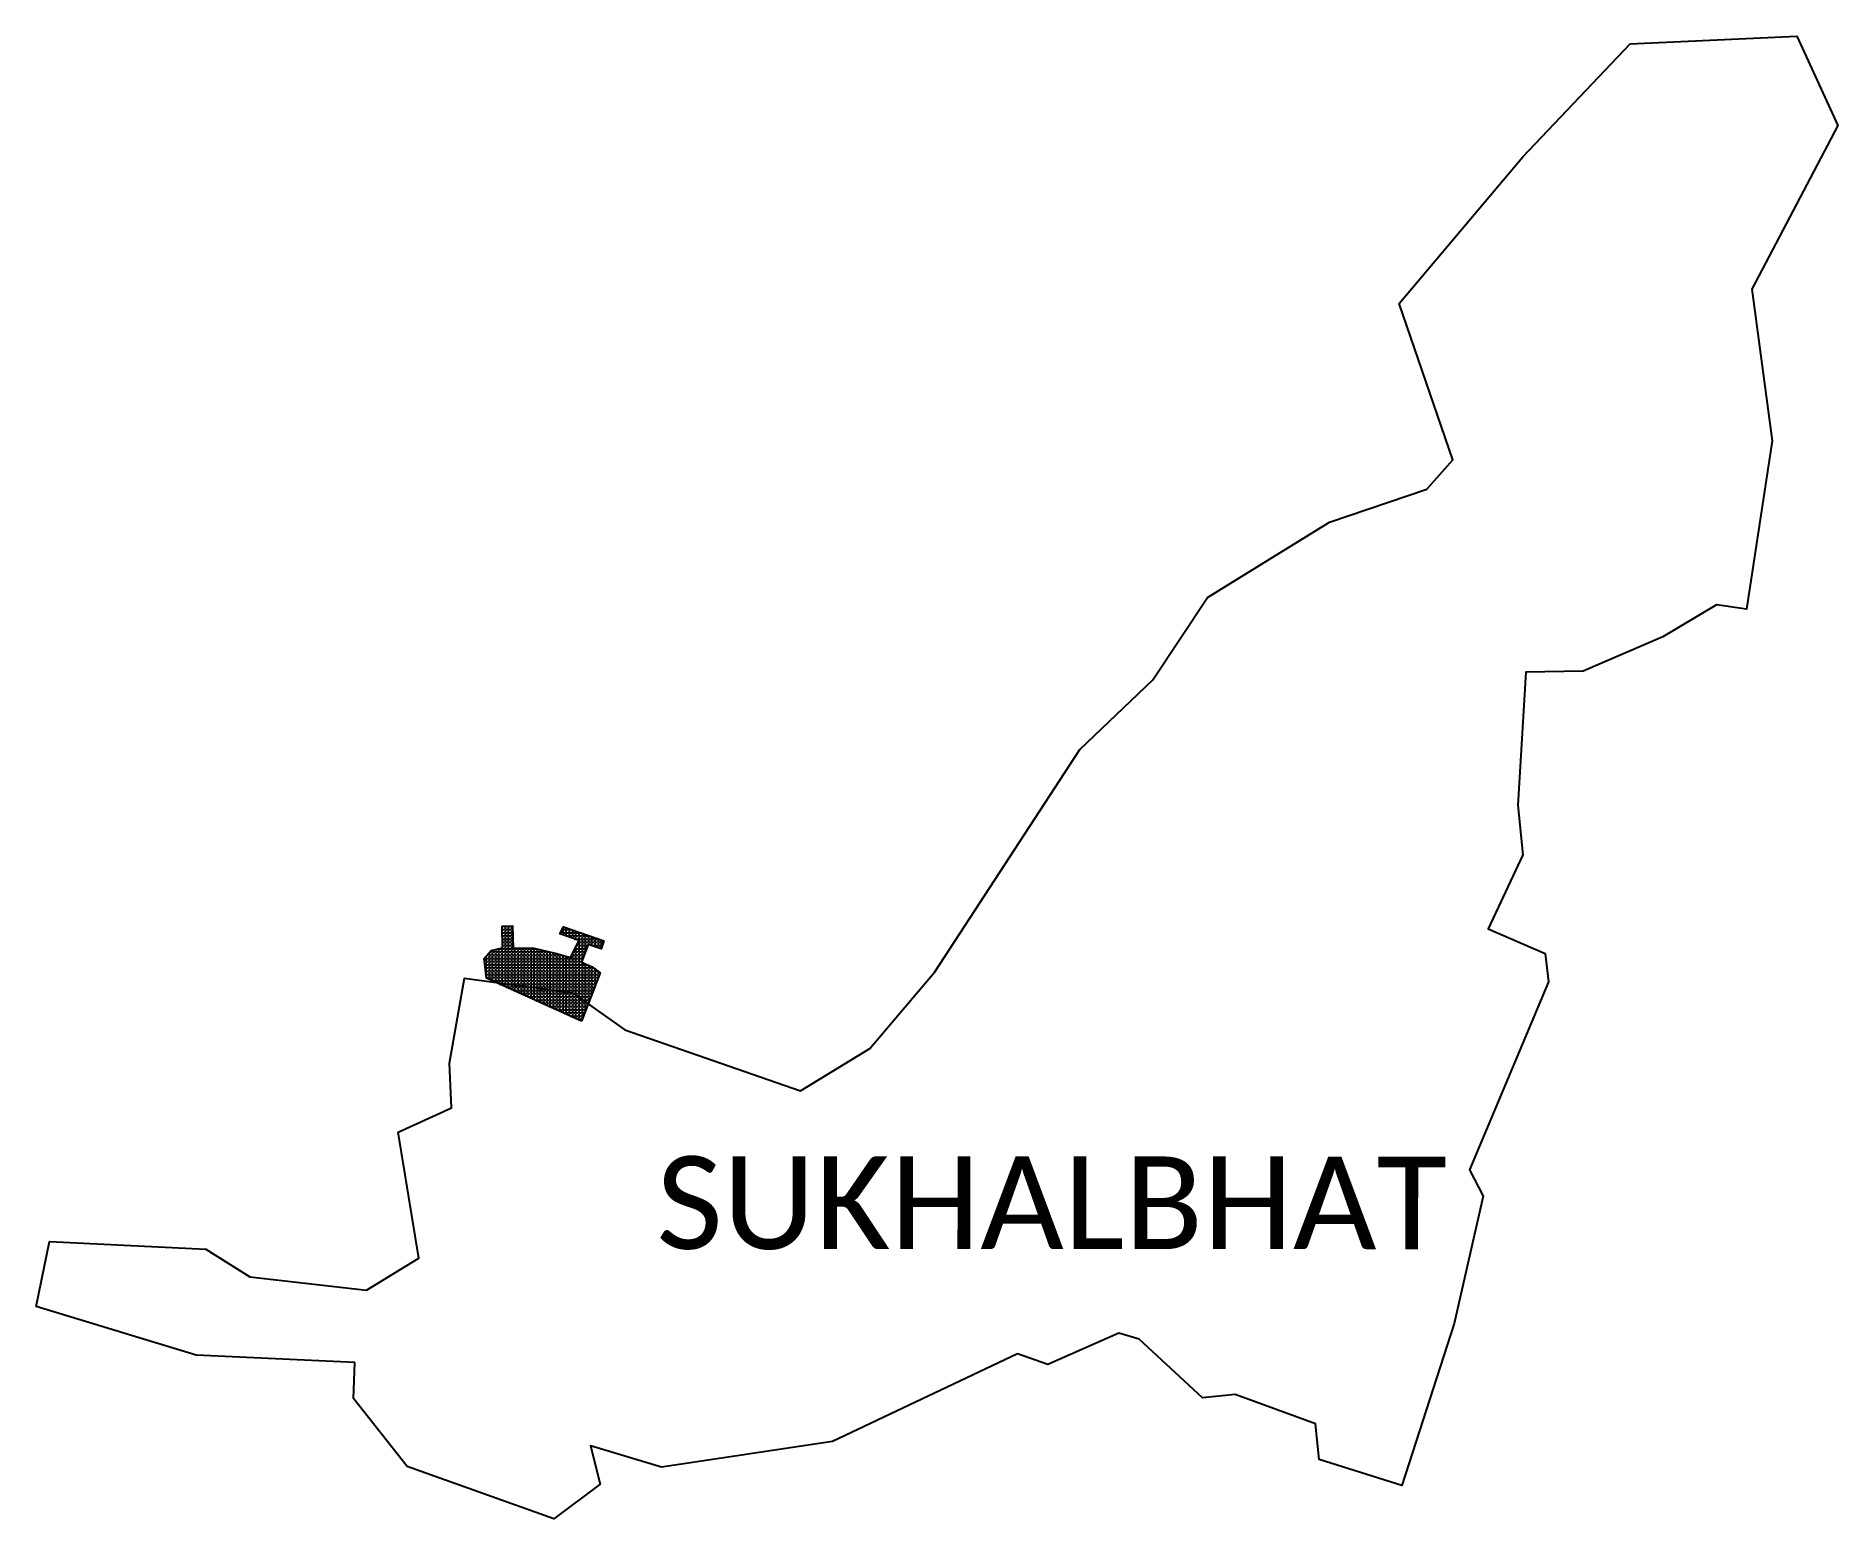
# Model space of a CAD drawing. Header units: metres. Extents: x 355371 to 357333, y 1740928 to 1742543.
import ezdxf

# ---------------------------------------------------------------- set-up
doc = ezdxf.new("R2010")
doc.units = ezdxf.units.M
doc.header["$MEASUREMENT"] = 0
for name, color, linetype in [('JETTY', 41, 'Continuous'), ('JETTY HATCH', 220, 'Continuous'), ('village', 3, 'Continuous'), ('VILLAGE NAME', 250, 'Continuous')]:
    doc.layers.add(name, color=color, linetype=linetype)
doc.styles.get("Standard").update_dxf_attribs({"font": 'arial.ttf'})

msp = doc.modelspace()

# ---------------------------------------------------------------- hatches: boundary and pattern name
at = {"layer": 'JETTY HATCH'}
h = msp.add_hatch(dxfattribs=at)
h.set_pattern_fill('ANGLE', color=256, scale=0.5)
h.set_pattern_definition([(0, (0, 0), (0, 3.4925), [2.54, -0.9525]), (90, (0, 0), (-3.4925, 2e-16), [2.54, -0.9525])])
h.paths.add_polyline_path([(355965.3, 1741470.2), (355861.7, 1741516.9), (355859.2, 1741538.5), (355866.7, 1741547.2), (355879.3, 1741550.1), (355878.6, 1741573.5), (355890.1, 1741574), (355890.6, 1741549.7), (355911.7, 1741550.1), (355938, 1741544), (355953.1, 1741539.4), (355962.5, 1741557.9), (355941.5, 1741565.2), (355945.6, 1741572.8), (355989.3, 1741557.7), (355986.4, 1741549), (355972.5, 1741553.7), (355965.2, 1741534.3), (355976.6, 1741529.3), (355985.3, 1741522.7)])

# ---------------------------------------------------------------- linework, layer by layer
at = {"layer": 'JETTY', "flags": 128}
msp.add_lwpolyline([(355965.3, 1741470.2), (355861.7, 1741516.9), (355859.2, 1741538.5), (355866.7, 1741547.2), (355879.3, 1741550.1), (355878.6, 1741573.5), (355890.1, 1741574), (355890.6, 1741549.7), (355911.7, 1741550.1), (355938, 1741544), (355953.1, 1741539.4), (355962.5, 1741557.9), (355941.5, 1741565.2), (355945.6, 1741572.8), (355989.3, 1741557.7), (355986.4, 1741549), (355972.5, 1741553.7), (355965.2, 1741534.3), (355976.6, 1741529.3), (355985.3, 1741522.7)], close=True, dxfattribs=at)
at = {"layer": 'village', "color": 3, "true_color": 0x00ff00}
msp.add_polyline3d([(355718.5, 1741098.6, 0), (355545.4, 1741106.8, 0), (355371.2, 1741159.7, 0), (355385.7, 1741230.5, 0), (355556.1, 1741222.1, 0), (355603.9, 1741191.9, 0), (355731.1, 1741177.4, 0), (355787.9, 1741212.4, 0), (355765.5, 1741349.3, 0), (355823.7, 1741376, 0), (355821.5, 1741424.5, 0), (355837.6, 1741516.9, 0), (355955.2, 1741501.1, 0), (356012.4, 1741460.8, 0), (356203.5, 1741394.3, 0), (356279.1, 1741440.4, 0), (356349.9, 1741524.1, 0), (356507.8, 1741766, 0), (356587.2, 1741841.8, 0), (356646.9, 1741931.4, 0), (356779.7, 1742013.5, 0), (356885.6, 1742049.2, 0), (356913.8, 1742081.2, 0), (356855.4, 1742251.5, 0), (356990.1, 1742411, 0), (357107.1, 1742533.9, 0), (357288.3, 1742542.5, 0), (357333.3, 1742445, 0), (357239.5, 1742267, 0), (357261.5, 1742101.9, 0), (357233.6, 1741918.8, 0), (357200.9, 1741923.5, 0), (357142.5, 1741888.5, 0), (357055.8, 1741851.2, 0), (356993.4, 1741850.1, 0), (356984.6, 1741705.4, 0), (356990.3, 1741651.3, 0), (356952.3, 1741570.8, 0), (357014.6, 1741543.9, 0), (357018.1, 1741513.2, 0), (356931.9, 1741308.4, 0), (356947.1, 1741279.8, 0), (356915.4, 1741141.3, 0), (356858.2, 1740964.7, 0), (356768.2, 1740993.2, 0), (356764.3, 1741032.1, 0), (356676.8, 1741063.9, 0), (356641.5, 1741060.4, 0), (356572.3, 1741124.1, 0), (356550.2, 1741130.7, 0), (356472.9, 1741096.5, 0), (356440, 1741108, 0), (356238.5, 1741012.6, 0), (356052.2, 1740984.9, 0), (355975.1, 1741008.1, 0), (355985.6, 1740966.2, 0), (355935.2, 1740928.4, 0), (355775.3, 1740985.4, 0), (355717, 1741059.6, 0)], close=True, dxfattribs=at)

# ---------------------------------------------------------------- texts
at = {"layer": 'VILLAGE NAME', "insert": (356046.7, 1741323.2), "char_height": 100.855, "attachment_point": 1, "rotation": 359.9793}
msp.add_mtext_dynamic_manual_height_columns('{\\fCalibri|b0|i0|c0|p34;SUKHALBHAT}', width=995.212, gutter_width=504.3, heights=[0], dxfattribs=at)

doc.saveas('drawing.dxf')
